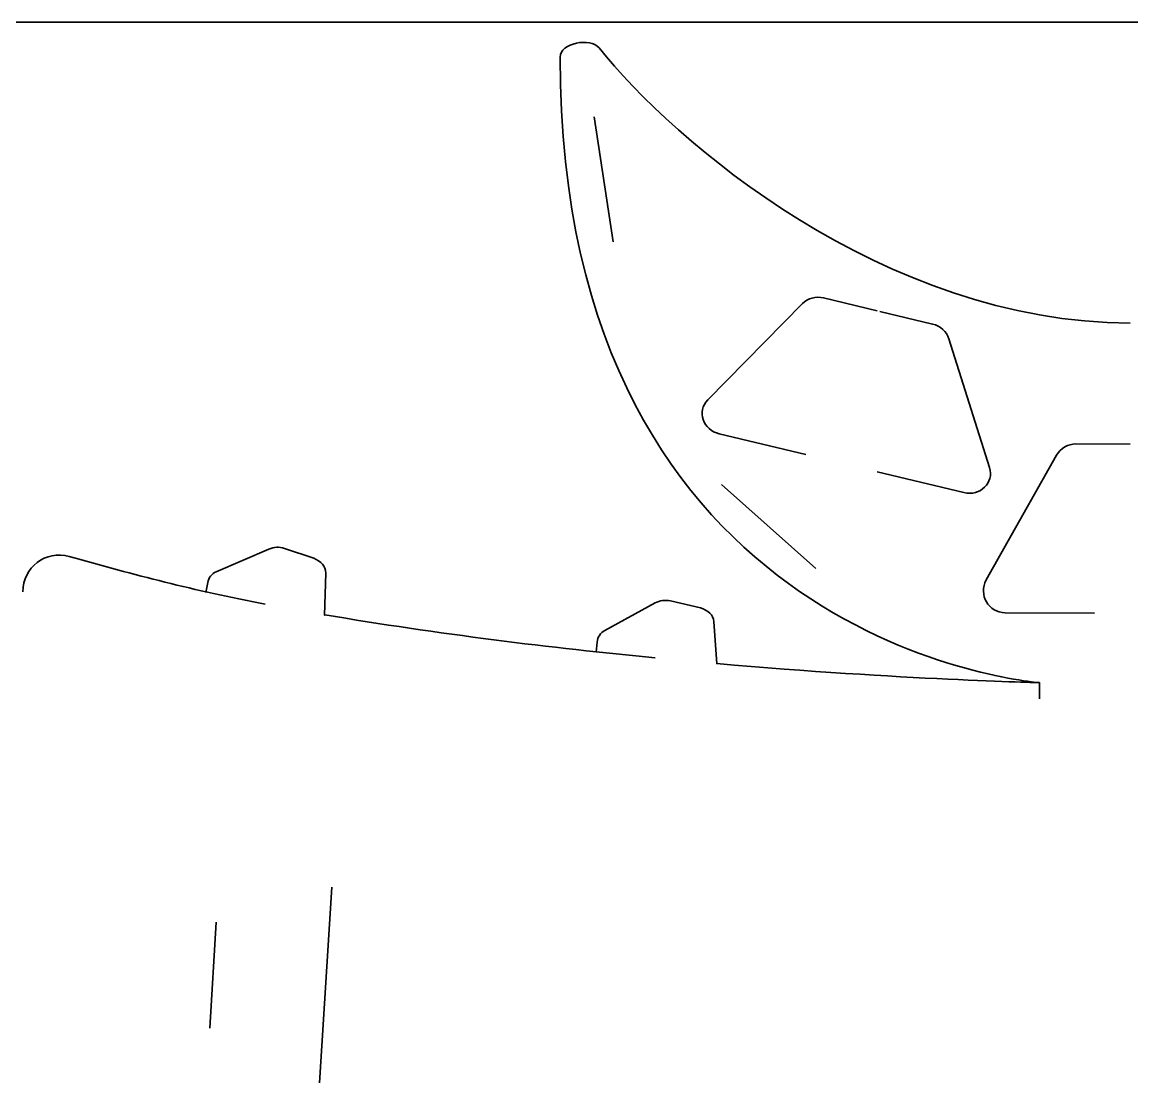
# Model space of a CAD drawing. Header units: inches. Extents: x 8 to 1056, y -872 to -100.
# Drawn here: x 639.4 to 791, y -268.2 to -123.4 of the extents above; entities that cross this region are included whole.
import ezdxf

# ---------------------------------------------------------------- set-up
doc = ezdxf.new("R2010")
doc.units = ezdxf.units.IN
doc.header["$MEASUREMENT"] = 0
doc.layers.add('Layer 1', color=7, linetype='Continuous')

msp = doc.modelspace()

# ---------------------------------------------------------------- linework, layer by layer
at = {"layer": 'Layer 1', "color": 240, "lineweight": 35, "true_color": 0xed1c24}
msp.add_lwpolyline([(7.7, -123.45), (1055.55, -123.45)], dxfattribs=at)
at = {"layer": 'Layer 1', "color": 179, "lineweight": 35, "true_color": 0x231f20}
for points in [[(720.13, -153.41), (717.52, -136.35)], [(747.81, -198.01), (734.9, -186.55)], [(778.34, -215.8), (778.34, -213.6)], [(681.69, -241.51), (680.01, -268.23)], [(665.9, -246.28), (665.04, -260.77)]]:
    msp.add_lwpolyline(points, dxfattribs=at)
for points, knots in [([(790.75, -164.53), (757.01, -164.44), (728.23, -139.56), (718.2, -126.95), (717.02, -125.46), (712.85, -126.32), (712.88, -128.22), (712.88, -128.22), (712.86, -128.22), (712.86, -128.22), (712.86, -208.88), (778.31, -213.6), (778.34, -213.6), (778.34, -213.6), (778.34, -213.6), (778.34, -213.6), (778.34, -213.6), (778.34, -213.6), (778.34, -213.6), (778.34, -213.6), (778.34, -213.6), (778.34, -213.6), (778.31, -213.6), (759.69, -213.2), (734.26, -211.01), (734.26, -211.01), (734.26, -211.01), (734.26, -211.01), (734.26, -211.01), (733.86, -205.28), (733.86, -205.28), (733.81, -204.29), (733.05, -203.77), (732.05, -203.39), (732.05, -203.39), (727.95, -202.44), (727.95, -202.44), (727.23, -202.28), (726.48, -202.38), (725.84, -202.73), (725.84, -202.73), (718.97, -206.49), (718.97, -206.49), (718.38, -206.81), (718, -207.4), (717.93, -208.06), (717.93, -208.06), (717.8, -209.46), (717.8, -209.46)], [0, 0, 0, 0, 1, 1, 1, 2, 2, 2, 3, 3, 3, 4, 4, 4, 5, 5, 5, 6, 6, 6, 7, 7, 7, 8, 8, 8, 9, 9, 9, 10, 10, 10, 11, 11, 11, 12, 12, 12, 13, 13, 13, 14, 14, 14, 15, 15, 15, 16, 16, 16, 16]), ([(756.18, -162.84), (756.18, -162.84), (748.86, -161.08), (748.86, -161.08), (747.81, -160.83), (746.7, -161.12), (745.98, -161.85), (745.98, -161.85), (733.03, -175.01), (733.03, -175.01), (731.51, -176.55), (732.39, -179.1), (734.61, -179.64), (734.61, -179.64), (746.45, -182.48), (746.45, -182.48)], [0, 0, 0, 0, 1, 1, 1, 2, 2, 2, 3, 3, 3, 4, 4, 4, 5, 5, 5, 5]), ([(756.18, -184.81), (756.18, -184.81), (768.02, -187.66), (768.02, -187.66), (770.25, -188.19), (772.18, -186.31), (771.53, -184.25), (771.53, -184.25), (765.96, -166.65), (765.96, -166.65), (765.65, -165.67), (764.8, -164.91), (763.74, -164.65), (763.74, -164.65), (756.53, -162.92), (756.53, -162.92)], [0, 0, 0, 0, 1, 1, 1, 2, 2, 2, 3, 3, 3, 4, 4, 4, 5, 5, 5, 5]), ([(785.86, -204.13), (785.86, -204.13), (773.68, -204.07), (773.68, -204.07), (771.39, -204.05), (769.96, -201.59), (771.08, -199.59), (771.08, -199.59), (780.69, -182.55), (780.69, -182.55), (781.23, -181.6), (782.24, -181.02), (783.32, -181.02), (783.32, -181.02), (790.75, -181.06), (790.75, -181.06)], [0, 0, 0, 0, 1, 1, 1, 2, 2, 2, 3, 3, 3, 4, 4, 4, 5, 5, 5, 5]), ([(639.47, -201.19), (639.47, -197.87), (642.63, -195.48), (645.83, -196.37), (654.76, -198.89), (662.83, -201.04), (672.58, -202.88)], [0, 0, 0, 0, 1, 1, 1, 2, 2, 2, 2]), ([(725.85, -210.22), (711.78, -208.86), (696.17, -206.96), (680.72, -204.34), (680.72, -204.34), (680.7, -204.4), (680.7, -204.4), (680.7, -204.4), (680.7, -204.41), (680.7, -204.41), (680.7, -204.41), (680.85, -198.66), (680.85, -198.66), (680.89, -197.67), (680.18, -197.08), (679.22, -196.61), (679.22, -196.61), (675.23, -195.28), (675.23, -195.28), (674.53, -195.05), (673.77, -195.08), (673.1, -195.37), (673.1, -195.37), (665.9, -198.46), (665.9, -198.46), (665.29, -198.73), (664.85, -199.28), (664.73, -199.93), (664.73, -199.93), (664.46, -201.31), (664.46, -201.31)], [0, 0, 0, 0, 1, 1, 1, 2, 2, 2, 3, 3, 3, 4, 4, 4, 5, 5, 5, 6, 6, 6, 7, 7, 7, 8, 8, 8, 9, 9, 9, 10, 10, 10, 10])]:
    msp.add_open_spline(points, degree=3, knots=knots, dxfattribs=at)

doc.saveas('drawing.dxf')
